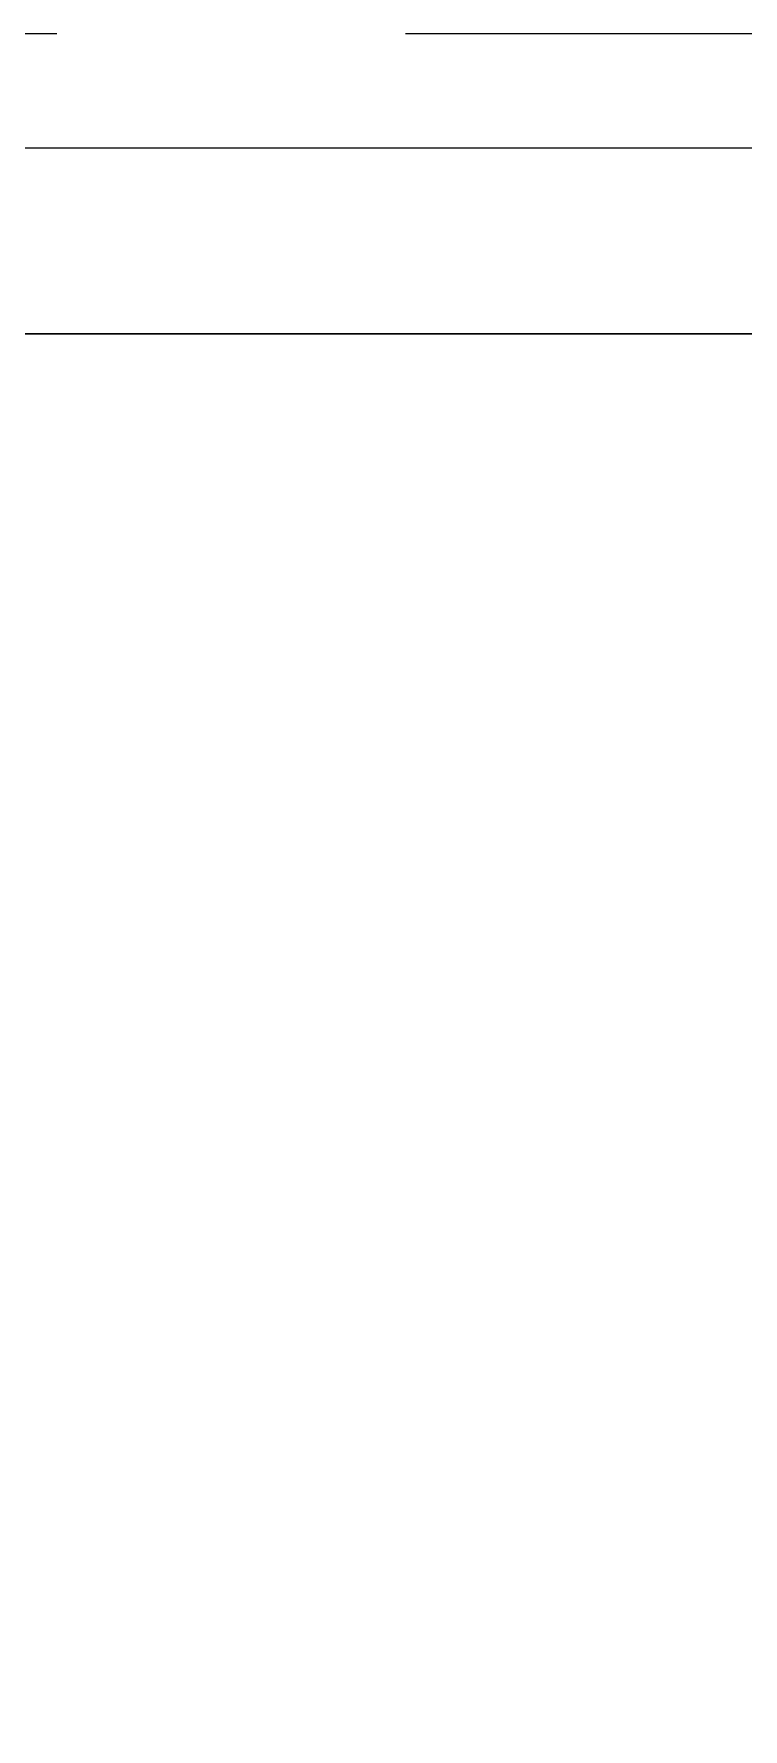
# Model space of a CAD drawing. Header units: metres. Extents: x -355 to 973, y -73 to 238.
# Drawn here: x 606.127 to 606.89, y 107.349 to 109.175 of the extents above; entities that cross this region are included whole.
import ezdxf

# ---------------------------------------------------------------- set-up
doc = ezdxf.new("R2010")
doc.units = ezdxf.units.M
doc.header["$LTSCALE"] = 3
doc.header["$MEASUREMENT"] = 0
for name, pattern in [('1', [30, 6, 6, 6, 6, 6]), ('202$0$HIDDEN', [0.375, 0.25, -0.125]), ('ACAD_ISO02W100', [15, 12, -3])]:
    doc.linetypes.add(name, pattern=pattern)
doc.layers.add('05', color=21, linetype='Continuous', lineweight=5)
doc.layers.add('4', color=4, linetype='ACAD_ISO02W100')

msp = doc.modelspace()

# ---------------------------------------------------------------- linework, layer by layer
msp.add_line((606.8267, 108.8516), (605.4267, 108.8516))
at = {"layer": '05', "linetype": '202$0$HIDDEN'}
msp.add_line((618.5267, 109.1746), (601.5267, 109.1746), dxfattribs=at)
at = {"layer": '05', "color": 0, "linetype": '1'}
msp.add_line((618.5267, 109.0516), (601.5267, 109.0516), dxfattribs=at)
for points in [[(601.5267, 96.1746), (618.5267, 96.1746), (618.5267, 109.0516), (601.5267, 109.0516)], [(601.5267, 96.3746), (618.3267, 96.3746), (618.3267, 108.8516), (601.5267, 108.8516)]]:
    msp.add_lwpolyline(points, dxfattribs=at)
at = {"layer": '4', "color": 0}
for p, q in [((604.8267, 108.8516), (606.3267, 108.8516)), ((605.8267, 108.8516), (607.1267, 108.8516))]:
    msp.add_line(p, q, dxfattribs=at)

doc.saveas('drawing.dxf')
